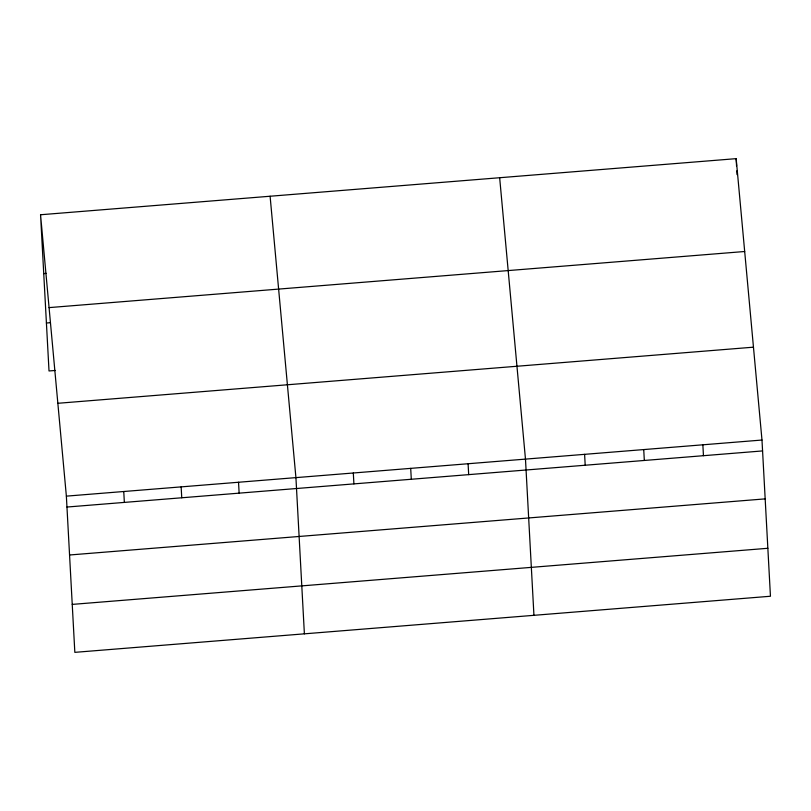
<?xml version="1.0" encoding="UTF-8"?>
<svg xmlns="http://www.w3.org/2000/svg" width="811" height="811" viewBox="0 0 811 811"><rect width="100%" height="100%" fill="white"/><g stroke="black" fill="none" stroke-linecap="round" stroke-linejoin="round"><path stroke-width="1.22" d="M40.55 214.753L736.165 158.652L761.985 440.038L770.45 596.247L74.835 652.348L66.37 496.139L40.55 214.753L49.015 370.962L55.249 370.465M43.733 273.601L46.227 273.398M49.076 307.612L744.691 251.501M46.409 323.011L50.16 322.707M57.855 403.29L753.47 347.179M66.37 496.139L761.985 440.038M66.968 507.037L762.583 450.926M69.564 554.988L765.178 498.877M72.24 604.398L767.855 548.287M499.657 177.721L525.477 459.117L533.942 615.326M270.104 196.242L295.924 477.628L304.389 633.837M736.165 158.652L736.56 165.91M736.824 170.797L737.027 174.588M702.863 444.803L703.451 455.691M643.731 449.578L644.329 460.466M584.609 454.342L585.197 465.23M468.089 463.74L468.687 474.628M410.701 468.373L411.299 479.26M353.312 472.995L353.91 483.893M238.535 482.261L239.133 493.149M181.147 486.884L181.745 497.772M123.759 491.517L124.357 502.404"/></g></svg>
